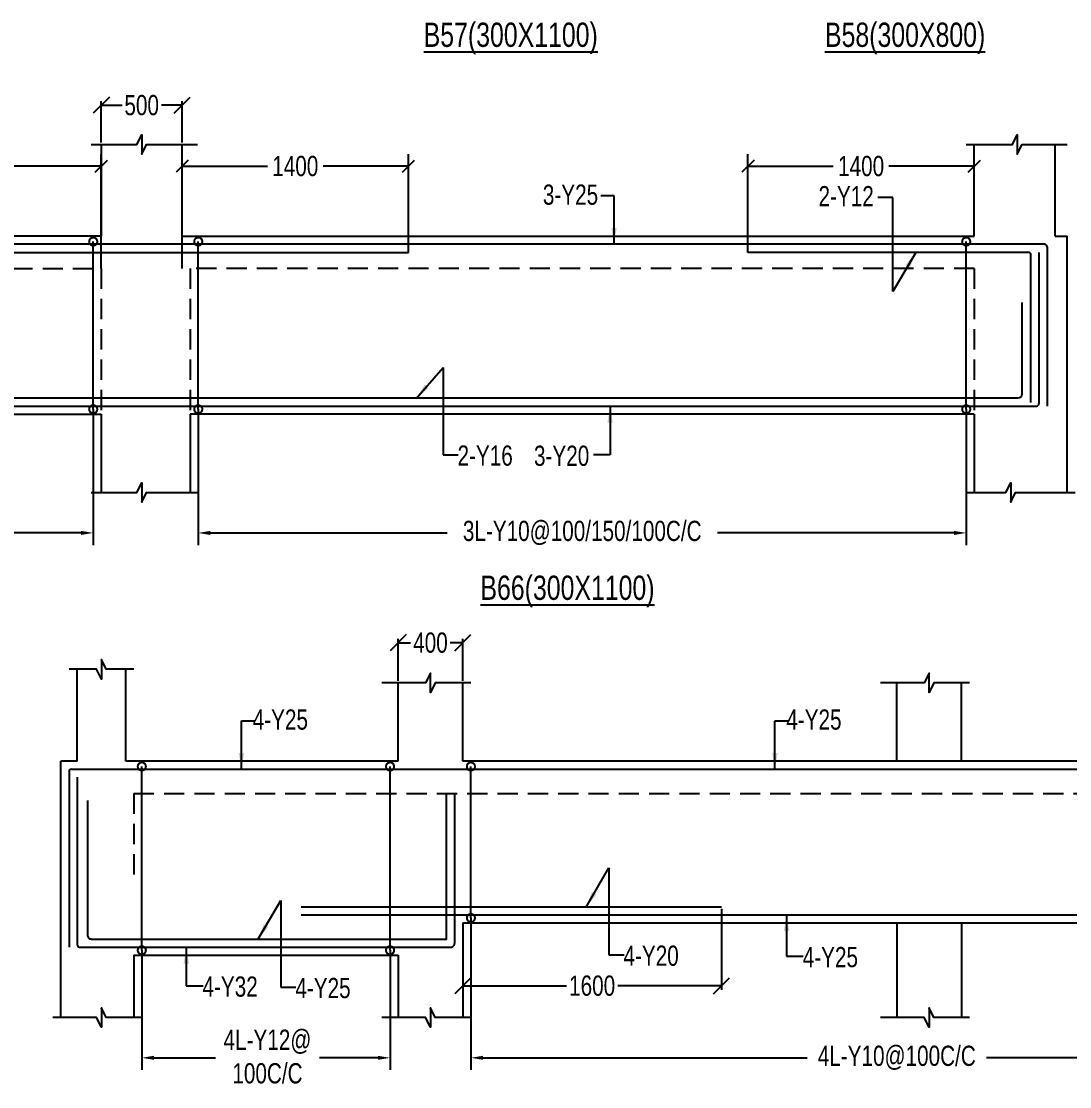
# Model space of a CAD drawing. Header units: millimetres. Extents: x 0 to 31744305, y -21599035 to 0.
# Drawn here: x 31655919 to 31662404, y -21172715 to -21166127 of the extents above; entities that cross this region are included whole.
import ezdxf

# ---------------------------------------------------------------- set-up
doc = ezdxf.new("R2010")
doc.units = ezdxf.units.MM
doc.header["$LTSCALE"] = 1000
doc.header["$MEASUREMENT"] = 0
doc.header["$PDMODE"] = 3
for name, pattern in [('CONTINOUS', [0]), ('CONTINU', [0]), ('HIDDEN', [0.375, 0.25, -0.125])]:
    doc.linetypes.add(name, pattern=pattern)
for name, color, linetype in [('-S-ARROW', 253, 'Continuous'), ('-S-MISC', 8, 'Continuous'), ('-S-STIRRUPS DIM', 6, 'Continuous'), ('-S-STIRUP', 11, 'Continuous'), ('-STR-BEAM', 7, 'CONTINU'), ('-STR-COLUMN', 5, 'HIDDEN'), ('-STR-REINF', 3, 'Continuous'), ('-STR-RF-DIM', 8, 'CONTINOUS'), ('-STR-TEXT', 6, 'Continuous'), ('S-DIM', 7, 'Continuous'), ('SEC TEXT', 9, 'Continuous'), ('SLAB LINE', 254, 'HIDDEN')]:
    doc.layers.add(name, color=color, linetype=linetype)
doc.styles.add('BEAM-LS', font='romans.shx', dxfattribs={"width": 0.8})
doc.styles.add('SOBHA', font='swisscl.ttf')
doc.styles.add('sobha.sed', font='swisscl.ttf')
doc.dimstyles.new('S-50', dxfattribs={"dimscale": 50, "dimtxt": 2.5, "dimasz": 2, "dimexe": 0.5, "dimexo": 0.25, "dimgap": 0.25, "dimtad": 0, "dimdec": 0, "dimrnd": 0.0005, "dimzin": 0, "dimdsep": 46, "dimtxsty": 'sobha.sed', "dimblk": 'OBLIQUE', "dimcen": 0.09, "dimclrd": 8, "dimclre": 8, "dimclrt": 6, "dimadec": 0, "dimazin": 0, "dimtfac": 1, "dimtdec": 0, "dimtofl": 0, "dimtmove": 2, "dimatfit": 3, "dimfxl": 0.18, "dimtolj": 1, "dimtzin": 0, "dimlwd": -1, "dimlwe": -1, "dimarcsym": 0})
doc.dimstyles.new('S-DIM50', dxfattribs={"dimscale": 50, "dimtxt": 2.5, "dimasz": 1.5, "dimexe": 1.5, "dimexo": 1, "dimgap": 0.5, "dimtad": 0, "dimdec": 0, "dimzin": 0, "dimdsep": 46, "dimtxsty": 'SOBHA', "dimcen": 0.09, "dimclrd": 256, "dimclre": 256, "dimclrt": 6, "dimadec": 5, "dimazin": 0, "dimtfac": 1, "dimtdec": 0, "dimtofl": 0, "dimtmove": 0, "dimatfit": 3, "dimfxl": 0.18, "dimtolj": 1, "dimtzin": 0, "dimlwd": -1, "dimlwe": -1, "dimarcsym": 0})
doc.dimstyles.new('STIRUP', dxfattribs={"dimscale": 50, "dimtxt": 2.5, "dimasz": 2.2, "dimexe": 0, "dimexo": 0, "dimgap": 0.5, "dimtad": 0, "dimdec": 0, "dimzin": 0, "dimdsep": 46, "dimtxsty": 'BEAM-LS', "dimblk": 'DOTSMALL', "dimcen": 0.09, "dimclrd": 256, "dimclre": 256, "dimclrt": 256, "dimadec": 5, "dimazin": 0, "dimtfac": 1, "dimtdec": 0, "dimtofl": 0, "dimtmove": 0, "dimatfit": 3, "dimldrblk": 'DOTSMALL', "dimfxl": 0, "dimfxlon": 1, "dimtolj": 1, "dimtzin": 0, "dimlwd": -1, "dimlwe": -1, "dimarcsym": 0})

# ---------------------------------------------------------------- blocks, each defined once
blk = doc.blocks.new('*D90')
at = {"layer": '-STR-RF-DIM', "transparency": 16777216}
for p, q in [((31656664.7, -21171871.6), (31656664.7, -21172611.5)), ((31658200.2, -21171871.6), (31658200.2, -21172611.5)), ((31656739.7, -21172536.5), (31657120.4, -21172536.5)), ((31658125.2, -21172536.5), (31657763.4, -21172536.5))]:
    blk.add_line(p, q, dxfattribs=at)
for points in [[(31656739.7, -21172524), (31656739.7, -21172549), (31656664.7, -21172536.5)], [(31658125.2, -21172524), (31658125.2, -21172549), (31658200.2, -21172536.5)]]:
    blk.add_solid(points, dxfattribs=at)
at = {"layer": 'Defpoints', "color": 0, "transparency": 16777216}
for p in [(31656664.7, -21171871.6, 178586.6), (31658200.2, -21171871.6, 178586.6), (31656664.7, -21172536.5)]:
    blk.add_point(p, dxfattribs=at)
at = {"layer": '-STR-RF-DIM', "color": 6, "transparency": 16777216, "char_height": 125, "attachment_point": 5, "style": 'SOBHA'}
for s, insert in [('\\A1;4L-Y12@', (31657441.9, -21172437.3)), ('\\A1;100C/C', (31657441.9, -21172633))]:
    blk.add_mtext(s, dxfattribs=dict(at, insert=insert))
blk = doc.blocks.new('_OBLIQUE')
at = {"color": 0, "linetype": 'ByBlock'}
blk.add_line((-0.5, -0.5), (0.5, 0.5), dxfattribs=at)
blk = doc.blocks.new('_DotSmall')
at = {"color": 0, "linetype": 'ByBlock', "const_width": 0.5}
blk.add_lwpolyline([(-0.0625, 0, 1), (0.0625, 0, 1)], format="xyb", close=True, dxfattribs=at)
blk = doc.blocks.new('*D91')
at = {"layer": '-S-STIRUP', "ltscale": 100, "transparency": 16777216}
blk.add_line((31656664.7, -21171871.6), (31656664.7, -21170734.9), dxfattribs=at)
at = {"layer": 'Defpoints', "color": 0, "linetype": 'CONTINU', "ltscale": 100, "transparency": 16777216}
for p in [(31656664.7, -21170734.9), (31656664.7, -21170734.9), (31656664.7, -21171871.6)]:
    blk.add_point(p, dxfattribs=at)
at = {"layer": '-S-STIRUP', "linetype": 'CONTINU', "ltscale": 100, "transparency": 16777216, "xscale": 100, "yscale": 100, "zscale": 100}
for p, rotation in [((31656664.7, -21170734.9), 90), ((31656664.7, -21171871.6), 270)]:
    blk.add_blockref('_DotSmall', p, dxfattribs=dict(at, rotation=rotation))
blk = doc.blocks.new('*D92')
at = {"layer": '-S-STIRUP', "ltscale": 100, "transparency": 16777216}
blk.add_line((31658200.2, -21171871.6), (31658200.2, -21170734.9), dxfattribs=at)
at = {"layer": 'Defpoints', "color": 0, "linetype": 'CONTINU', "ltscale": 100, "transparency": 16777216}
for p in [(31658200.2, -21170734.9), (31658200.2, -21170734.9), (31658200.2, -21171871.6)]:
    blk.add_point(p, dxfattribs=at)
at = {"layer": '-S-STIRUP', "linetype": 'CONTINU', "ltscale": 100, "transparency": 16777216, "xscale": 100, "yscale": 100, "zscale": 100}
for p, rotation in [((31658200.2, -21170734.9), 90), ((31658200.2, -21171871.6), 270)]:
    blk.add_blockref('_DotSmall', p, dxfattribs=dict(at, rotation=rotation))
blk = doc.blocks.new('*D93')
at = {"layer": '-STR-RF-DIM', "transparency": 16777216}
for p, q in [((31658700.2, -21171671.6), (31658700.2, -21172611.5)), ((31664534.5, -21171671.6), (31664534.5, -21172611.5)), ((31658775.2, -21172536.5), (31660780.5, -21172536.5)), ((31664459.5, -21172536.5), (31661888.6, -21172536.5))]:
    blk.add_line(p, q, dxfattribs=at)
for points in [[(31658775.2, -21172524), (31658775.2, -21172549), (31658700.2, -21172536.5)], [(31664459.5, -21172524), (31664459.5, -21172549), (31664534.5, -21172536.5)]]:
    blk.add_solid(points, dxfattribs=at)
at = {"layer": 'Defpoints', "color": 0, "transparency": 16777216}
for p in [(31658700.2, -21171671.6, 178586.6), (31664534.5, -21171671.6, 178586.6), (31664534.5, -21172536.5)]:
    blk.add_point(p, dxfattribs=at)
at = {"layer": '-STR-RF-DIM', "color": 6, "transparency": 16777216, "insert": (31661334.5, -21172536.5), "char_height": 125, "attachment_point": 5, "style": 'SOBHA'}
blk.add_mtext('\\A1;4L-Y10@100C/C', dxfattribs=at)
blk = doc.blocks.new('*D94')
at = {"layer": '-S-STIRUP', "ltscale": 100, "transparency": 16777216}
blk.add_line((31658700.2, -21171671.6), (31658700.2, -21170734.9), dxfattribs=at)
at = {"layer": 'Defpoints', "color": 0, "linetype": 'CONTINU', "ltscale": 100, "transparency": 16777216}
for p in [(31658700.2, -21170734.9), (31658700.2, -21170734.9), (31658700.2, -21171671.6)]:
    blk.add_point(p, dxfattribs=at)
at = {"layer": '-S-STIRUP', "linetype": 'CONTINU', "ltscale": 100, "transparency": 16777216, "xscale": 100, "yscale": 100, "zscale": 100}
for p, rotation in [((31658700.2, -21170734.9), 90), ((31658700.2, -21171671.6), 270)]:
    blk.add_blockref('_DotSmall', p, dxfattribs=dict(at, rotation=rotation))
blk = doc.blocks.new('*D423')
at = {"color": 8, "transparency": 16777216}
for p, q in [((31660250.2, -21171614.4), (31660250.2, -21172116.1)), ((31658650.2, -21171714.4), (31658650.2, -21172116.1)), ((31658650.2, -21172091.1), (31659290.8, -21172091.1)), ((31660250.2, -21172091.1), (31659609.6, -21172091.1))]:
    blk.add_line(p, q, dxfattribs=at)
at = {"layer": 'Defpoints', "color": 0, "transparency": 16777216}
for p in [(31660250.2, -21171601.9, 0), (31658650.2, -21171701.9, 0), (31660250.2, -21172091.1)]:
    blk.add_point(p, dxfattribs=at)
at = {"color": 8, "transparency": 16777216, "xscale": 100, "yscale": 100, "zscale": 100, "rotation": 180}
blk.add_blockref('_OBLIQUE', (31658650.2, -21172091.1), dxfattribs=at)
at = {"color": 8, "transparency": 16777216, "xscale": 100, "yscale": 100, "zscale": 100}
blk.add_blockref('_OBLIQUE', (31660250.2, -21172091.1), dxfattribs=at)
at = {"color": 6, "transparency": 16777216, "insert": (31659450.2, -21172091.1), "char_height": 125, "attachment_point": 5, "style": 'sobha.sed'}
blk.add_mtext('\\A1;1600', dxfattribs=at)
blk = doc.blocks.new('*D682')
at = {"layer": '-S-STIRRUPS DIM', "color": 251, "transparency": 16777216}
for p, q in [((31660414, -21167555.8), (31660414, -21166947.4)), ((31661814, -21167455.8), (31661814, -21166947.4))]:
    blk.add_line(p, q, dxfattribs=at)
at = {"layer": '-S-STIRRUPS DIM', "color": 8, "transparency": 16777216}
for p, q in [((31660414, -21167022.4), (31660942.1, -21167022.4)), ((31661814, -21167022.4), (31661285.9, -21167022.4))]:
    blk.add_line(p, q, dxfattribs=at)
at = {"layer": 'Defpoints', "color": 0, "transparency": 16777216}
for p in [(31660414, -21167022.4), (31661814, -21167455.8, 0), (31660414, -21167555.8, 0)]:
    blk.add_point(p, dxfattribs=at)
at = {"layer": '-S-STIRRUPS DIM', "color": 8, "transparency": 16777216, "xscale": 75, "yscale": 75, "zscale": 75, "rotation": 180}
blk.add_blockref('_OBLIQUE', (31660414, -21167022.4), dxfattribs=at)
at = {"layer": '-S-STIRRUPS DIM', "color": 8, "transparency": 16777216, "xscale": 75, "yscale": 75, "zscale": 75}
blk.add_blockref('_OBLIQUE', (31661814, -21167022.4), dxfattribs=at)
at = {"layer": '-S-STIRRUPS DIM', "color": 6, "transparency": 16777216, "insert": (31661114, -21167022.4), "char_height": 125, "attachment_point": 5, "style": 'sobha.sed'}
blk.add_mtext('\\A1;1400', dxfattribs=at)
blk = doc.blocks.new('*D670')
at = {"layer": '-STR-RF-DIM', "transparency": 16777216}
for p, q in [((31657013.9, -21168525.5), (31657013.9, -21169365.5)), ((31661764, -21168525.5), (31661764, -21169365.5)), ((31657088.9, -21169290.5), (31658552.8, -21169290.5)), ((31661689, -21169290.5), (31660225, -21169290.5))]:
    blk.add_line(p, q, dxfattribs=at)
for points in [[(31657088.9, -21169278), (31657088.9, -21169303), (31657013.9, -21169290.5)], [(31661689, -21169278), (31661689, -21169303), (31661764, -21169290.5)]]:
    blk.add_solid(points, dxfattribs=at)
at = {"layer": 'Defpoints', "color": 0, "transparency": 16777216}
for p in [(31657013.9, -21168525.5, 178586.6), (31661764, -21168525.5, 178586.6), (31661764, -21169290.5)]:
    blk.add_point(p, dxfattribs=at)
at = {"layer": '-STR-RF-DIM', "color": 6, "transparency": 16777216, "insert": (31659388.9, -21169290.5), "char_height": 125, "attachment_point": 5, "style": 'SOBHA'}
blk.add_mtext('\\A1;3L-Y10@100/150/100C/C', dxfattribs=at)
blk = doc.blocks.new('*D671')
at = {"layer": '-S-STIRUP', "ltscale": 100, "transparency": 16777216}
blk.add_line((31657013.9, -21168525.5), (31657013.9, -21167488.8), dxfattribs=at)
at = {"layer": 'Defpoints', "color": 0, "linetype": 'CONTINU', "ltscale": 100, "transparency": 16777216}
for p in [(31657013.9, -21167488.8), (31657013.9, -21167488.8), (31657013.9, -21168525.5)]:
    blk.add_point(p, dxfattribs=at)
at = {"layer": '-S-STIRUP', "linetype": 'CONTINU', "ltscale": 100, "transparency": 16777216, "xscale": 100, "yscale": 100, "zscale": 100}
for p, rotation in [((31657013.9, -21167488.8), 90), ((31657013.9, -21168525.5), 270)]:
    blk.add_blockref('_DotSmall', p, dxfattribs=dict(at, rotation=rotation))
blk = doc.blocks.new('*D672')
at = {"layer": '-S-STIRUP', "ltscale": 100, "transparency": 16777216}
blk.add_line((31661764, -21168525.5), (31661764, -21167488.8), dxfattribs=at)
at = {"layer": 'Defpoints', "color": 0, "linetype": 'CONTINU', "ltscale": 100, "transparency": 16777216}
for p in [(31661764, -21167488.8), (31661764, -21167488.8), (31661764, -21168525.5)]:
    blk.add_point(p, dxfattribs=at)
at = {"layer": '-S-STIRUP', "linetype": 'CONTINU', "ltscale": 100, "transparency": 16777216, "xscale": 100, "yscale": 100, "zscale": 100}
for p, rotation in [((31661764, -21167488.8), 90), ((31661764, -21168525.5), 270)]:
    blk.add_blockref('_DotSmall', p, dxfattribs=dict(at, rotation=rotation))
blk = doc.blocks.new('*D673')
at = {"layer": '-S-STIRUP', "ltscale": 100, "transparency": 16777216}
blk.add_line((31656364.1, -21168525.5), (31656364.1, -21167488.8), dxfattribs=at)
at = {"layer": 'Defpoints', "color": 0, "linetype": 'CONTINU', "ltscale": 100, "transparency": 16777216}
for p in [(31656364.1, -21167488.8), (31656364.1, -21167488.8), (31656364.1, -21168525.5)]:
    blk.add_point(p, dxfattribs=at)
at = {"layer": '-S-STIRUP', "linetype": 'CONTINU', "ltscale": 100, "transparency": 16777216, "xscale": 100, "yscale": 100, "zscale": 100}
for p, rotation in [((31656364.1, -21167488.8), 90), ((31656364.1, -21168525.5), 270)]:
    blk.add_blockref('_DotSmall', p, dxfattribs=dict(at, rotation=rotation))
blk = doc.blocks.new('*D674')
at = {"layer": '-STR-RF-DIM', "transparency": 16777216}
for p, q in [((31649913.8, -21168525.5), (31649913.8, -21169365.5)), ((31656364.1, -21168525.5), (31656364.1, -21169365.5)), ((31649988.8, -21169290.5), (31652547.2, -21169290.5)), ((31656289.1, -21169290.5), (31654219.3, -21169290.5))]:
    blk.add_line(p, q, dxfattribs=at)
for points in [[(31649988.8, -21169278), (31649988.8, -21169303), (31649913.8, -21169290.5)], [(31656289.1, -21169278), (31656289.1, -21169303), (31656364.1, -21169290.5)]]:
    blk.add_solid(points, dxfattribs=at)
at = {"layer": 'Defpoints', "color": 0, "transparency": 16777216}
for p in [(31649913.8, -21168525.5, 178586.6), (31656364.1, -21168525.5, 178586.6), (31649913.8, -21169290.5)]:
    blk.add_point(p, dxfattribs=at)
at = {"layer": '-STR-RF-DIM', "color": 6, "transparency": 16777216, "insert": (31653383.2, -21169290.5), "char_height": 125, "attachment_point": 5, "style": 'SOBHA'}
blk.add_mtext('\\A1;3L-Y10@100/125/100C/C', dxfattribs=at)
blk = doc.blocks.new('*D668')
at = {"layer": '-S-STIRRUPS DIM', "color": 251, "transparency": 16777216}
for p, q in [((31654614, -21167555.8), (31654614, -21166947.4)), ((31656414, -21167655.8), (31656414, -21166947.4))]:
    blk.add_line(p, q, dxfattribs=at)
at = {"layer": '-S-STIRRUPS DIM', "color": 8, "transparency": 16777216}
for p, q in [((31654614, -21167022.4), (31655342.1, -21167022.4)), ((31656414, -21167022.4), (31655685.9, -21167022.4))]:
    blk.add_line(p, q, dxfattribs=at)
at = {"layer": 'Defpoints', "color": 0, "transparency": 16777216}
for p in [(31656414, -21167022.4), (31654614, -21167555.8), (31656414, -21167655.8, 0)]:
    blk.add_point(p, dxfattribs=at)
at = {"layer": '-S-STIRRUPS DIM', "color": 8, "transparency": 16777216, "xscale": 75, "yscale": 75, "zscale": 75, "rotation": 180}
blk.add_blockref('_OBLIQUE', (31654614, -21167022.4), dxfattribs=at)
at = {"layer": '-S-STIRRUPS DIM', "color": 8, "transparency": 16777216, "xscale": 75, "yscale": 75, "zscale": 75}
blk.add_blockref('_OBLIQUE', (31656414, -21167022.4), dxfattribs=at)
at = {"layer": '-S-STIRRUPS DIM', "color": 6, "transparency": 16777216, "insert": (31655514, -21167022.4), "char_height": 125, "attachment_point": 5, "style": 'sobha.sed'}
blk.add_mtext('\\A1;1800', dxfattribs=at)
blk = doc.blocks.new('*D669')
at = {"layer": '-S-STIRRUPS DIM', "color": 251, "transparency": 16777216}
for p, q in [((31656914, -21167655.8), (31656914, -21166947.4)), ((31658314, -21167555.8), (31658314, -21166947.4))]:
    blk.add_line(p, q, dxfattribs=at)
at = {"layer": '-S-STIRRUPS DIM', "color": 8, "transparency": 16777216}
for p, q in [((31656914, -21167022.4), (31657442.1, -21167022.4)), ((31658314, -21167022.4), (31657785.9, -21167022.4))]:
    blk.add_line(p, q, dxfattribs=at)
at = {"layer": 'Defpoints', "color": 0, "transparency": 16777216}
for p in [(31656914, -21167022.4), (31658314, -21167555.8), (31656914, -21167655.8, 0)]:
    blk.add_point(p, dxfattribs=at)
at = {"layer": '-S-STIRRUPS DIM', "color": 8, "transparency": 16777216, "xscale": 75, "yscale": 75, "zscale": 75, "rotation": 180}
blk.add_blockref('_OBLIQUE', (31656914, -21167022.4), dxfattribs=at)
at = {"layer": '-S-STIRRUPS DIM', "color": 8, "transparency": 16777216, "xscale": 75, "yscale": 75, "zscale": 75}
blk.add_blockref('_OBLIQUE', (31658314, -21167022.4), dxfattribs=at)
at = {"layer": '-S-STIRRUPS DIM', "color": 6, "transparency": 16777216, "insert": (31657614, -21167022.4), "char_height": 125, "attachment_point": 5, "style": 'sobha.sed'}
blk.add_mtext('\\A1;1400', dxfattribs=at)
blk = doc.blocks.new('*D1018')
at = {"layer": 'Defpoints', "color": 0, "transparency": 16777216}
for p in [(31656914, -21166645.7), (31656414, -21166887.6, 0), (31656914, -21166887.6, 0)]:
    blk.add_point(p, dxfattribs=at)
at = {"layer": 'S-DIM', "color": 8, "transparency": 16777216}
for p, q in [((31656414, -21166875.1), (31656414, -21166620.7)), ((31656414, -21166645.7), (31656542.3, -21166645.7)), ((31656914, -21166645.7), (31656785.7, -21166645.7)), ((31656914, -21166875.1), (31656914, -21166620.7))]:
    blk.add_line(p, q, dxfattribs=at)
at = {"layer": 'S-DIM', "color": 8, "transparency": 16777216, "xscale": 100, "yscale": 100, "zscale": 100, "rotation": 180}
blk.add_blockref('_OBLIQUE', (31656414, -21166645.7), dxfattribs=at)
at = {"layer": 'S-DIM', "color": 8, "transparency": 16777216, "xscale": 100, "yscale": 100, "zscale": 100}
blk.add_blockref('_OBLIQUE', (31656914, -21166645.7), dxfattribs=at)
at = {"layer": 'S-DIM', "color": 6, "transparency": 16777216, "insert": (31656664, -21166645.7), "char_height": 125, "attachment_point": 5, "style": 'sobha.sed'}
blk.add_mtext('\\A1;500', dxfattribs=at)
blk = doc.blocks.new('*D1019')
at = {"layer": 'Defpoints', "color": 0, "transparency": 16777216}
for p in [(31658650.2, -21169969.6), (31658250.2, -21170217.3, 0), (31658650.2, -21170217.3, 0)]:
    blk.add_point(p, dxfattribs=at)
at = {"layer": 'S-DIM', "color": 8, "transparency": 16777216}
for p, q in [((31658250.2, -21170204.8), (31658250.2, -21169944.6)), ((31658650.2, -21170204.8), (31658650.2, -21169944.6)), ((31658250.2, -21169969.6), (31658327.7, -21169969.6)), ((31658650.2, -21169969.6), (31658572.7, -21169969.6))]:
    blk.add_line(p, q, dxfattribs=at)
at = {"layer": 'S-DIM', "color": 8, "transparency": 16777216, "xscale": 100, "yscale": 100, "zscale": 100, "rotation": 180}
blk.add_blockref('_OBLIQUE', (31658250.2, -21169969.6), dxfattribs=at)
at = {"layer": 'S-DIM', "color": 8, "transparency": 16777216, "xscale": 100, "yscale": 100, "zscale": 100}
blk.add_blockref('_OBLIQUE', (31658650.2, -21169969.6), dxfattribs=at)
at = {"layer": 'S-DIM', "color": 6, "transparency": 16777216, "insert": (31658450.2, -21169969.6), "char_height": 125, "attachment_point": 5, "style": 'sobha.sed'}
blk.add_mtext('\\A1;400', dxfattribs=at)

msp = doc.modelspace()

# ---------------------------------------------------------------- linework, layer by layer
at = {"layer": '-S-MISC', "linetype": 'ByBlock', "ltscale": 1000, "elevation": 0}
for points in [[(31656351.4, -21166887.6), (31656634.1, -21166887.6), (31656664, -21166828), (31656664, -21166948.1), (31656693.9, -21166887.6), (31657009.9, -21166887.6)], [(31661764.1, -21166887.6), (31662050, -21166887.6), (31662079.9, -21166828), (31662079.9, -21166948.1), (31662109.7, -21166887.6), (31662388.9, -21166887.6)], [(31656351.4, -21169040.4), (31656634.1, -21169040.4), (31656664, -21168980.7), (31656664, -21169100.9), (31656693.8, -21169040.4), (31657009.9, -21169040.4)], [(31661764, -21169040.4), (31662009.2, -21169040), (31662039, -21168980.3), (31662039, -21169100.5), (31662068.9, -21169040), (31662438.9, -21169040.4)], [(31656614.7, -21170133.7), (31656444.7, -21170133.7), (31656414.8, -21170074), (31656414.8, -21170194.2), (31656384.9, -21170133.7), (31656214.9, -21170133.7)], [(31658700.2, -21170217.3), (31658480.1, -21170217.3), (31658450.3, -21170276.9), (31658450.3, -21170156.8), (31658420.4, -21170217.3), (31658150, -21170217.3)], [(31661784.5, -21170217.3), (31661564.5, -21170217.3), (31661534.6, -21170276.9), (31661534.6, -21170156.8), (31661504.8, -21170217.3), (31661234.4, -21170217.3)], [(31656664.7, -21172286.5), (31656444.7, -21172286.5), (31656414.8, -21172226.8), (31656414.8, -21172347), (31656384.9, -21172286.5), (31656114.6, -21172286.5)], [(31658700.2, -21172286.5), (31658480.1, -21172286.5), (31658450.3, -21172226.8), (31658450.3, -21172347), (31658420.4, -21172286.5), (31658150, -21172286.5)], [(31661784.5, -21172286.5), (31661564.5, -21172286.5), (31661534.6, -21172226.8), (31661534.6, -21172347), (31661504.8, -21172286.5), (31661234.4, -21172286.5)]]:
    msp.add_lwpolyline(points, dxfattribs=at)
at = {"layer": '-STR-BEAM'}
for p, q in [((31656414, -21167455.8, 0), (31649864, -21167455.8, 0)), ((31656914, -21167455.8, 0), (31661814, -21167455.8, 0)), ((31658250.2, -21170701.9, 0), (31656564.9, -21170701.9, 0)), ((31664584.5, -21170701.9, 0), (31658650.2, -21170701.9, 0))]:
    msp.add_line(p, q, dxfattribs=at)
at = {"layer": '-STR-BEAM', "elevation": 0}
for points in [[(31649864, -21168555.8), (31656414, -21168555.8)], [(31661814, -21168555.8), (31656963.9, -21168555.8)], [(31658650.2, -21171701.9), (31664584.5, -21171701.9)], [(31656614.7, -21171901.9), (31658250.2, -21171901.9)]]:
    msp.add_lwpolyline(points, dxfattribs=at)
at = {"layer": '-STR-COLUMN', "linetype": 'Continuous', "ltscale": 10}
for p, q in [((31656414, -21166887.6, 0), (31656414, -21167455.8, 0)), ((31656914, -21167455.8, 0), (31656914, -21166887.6, 0)), ((31661814, -21167455.8, 0), (31661814, -21166887.6, 0)), ((31662314, -21167455.8, 0), (31662314, -21166887.6, 0)), ((31662314, -21167455.8, 0), (31662388.9, -21167455.8, 0)), ((31662388.9, -21169040.4, 0), (31662388.9, -21167455.8, 0)), ((31656414, -21168555.8, 0), (31656414, -21169040.4, 0)), ((31656963.9, -21168555.8, 0), (31656963.9, -21169040.4, 0)), ((31661814, -21168555.8, 0), (31661814, -21169040.4, 0)), ((31656264.9, -21170701.9, 0), (31656264.9, -21170133.7, 0)), ((31656564.9, -21170701.9, 0), (31656564.9, -21170133.7, 0)), ((31658250.2, -21170701.9, 0), (31658250.2, -21170217.3, 0)), ((31658650.2, -21170701.9, 0), (31658650.2, -21170217.3, 0)), ((31661334.5, -21170701.9, 0), (31661334.5, -21170217.3, 0)), ((31661734.5, -21170701.9, 0), (31661734.5, -21170217.3, 0)), ((31656164.5, -21172286.5, 0), (31656164.5, -21170701.9, 0)), ((31656264.9, -21170701.9, 0), (31656164.5, -21170701.9, 0)), ((31658650.2, -21171701.9, 0), (31658650.2, -21172286.5, 0)), ((31661334.5, -21171701.9, 0), (31661334.5, -21172286.5, 0)), ((31661734.5, -21171701.9, 0), (31661734.5, -21172286.5, 0)), ((31656614.7, -21171901.9, 0), (31656614.7, -21172286.5, 0)), ((31658250.2, -21171901.9, 0), (31658250.2, -21172286.5, 0))]:
    msp.add_line(p, q, dxfattribs=at)
at = {"layer": '-STR-REINF', "ltscale": 10}
for p, q in [((31662249, -21167505.8, 0), (31644509, -21167505.8, 0)), ((31662214, -21167555.8, 0), (31662214, -21168490.8, 0)), ((31662264, -21167520.8, 0), (31662264, -21168506.5, 0)), ((31662109.3, -21168430.8, 0), (31662109.3, -21167865.9, 0)), ((31646302.3, -21168455.8, 0), (31662084.3, -21168455.8, 0)), ((31646247.3, -21168505.8, 0), (31662199, -21168505.8, 0)), ((31656214.8, -21170766.9, 0), (31656214.8, -21171852.5, 0)), ((31656229.8, -21170751.9, 0), (31668434.7, -21170751.9, 0)), ((31656264.8, -21170801.9, 0), (31656264.8, -21171836.9, 0))]:
    msp.add_line(p, q, dxfattribs=at)
at = {"layer": '-STR-REINF', "ltscale": 10, "elevation": 0}
for points in [[(31654614, -21167555.8), (31658314, -21167555.8)], [(31657650.2, -21171601.9), (31660250.2, -21171601.9)], [(31657650.2, -21171651.9), (31668434.7, -21171651.9)]]:
    msp.add_lwpolyline(points, dxfattribs=at)
for points in [[(31662164, -21168484.4), (31662164, -21167570.8, 0.414214), (31662149, -21167555.8), (31660414, -21167555.8)], [(31656279.8, -21171851.9), (31658575.2, -21171851.9, 0.414214), (31658600.2, -21171826.9), (31658600.2, -21170903.5)], [(31656328.5, -21170945), (31656328.5, -21171776.9, 0.414214), (31656353.5, -21171801.9), (31658550.2, -21171801.9), (31658550.2, -21170903.5)]]:
    msp.add_lwpolyline(points, format="xyb", dxfattribs=at)
at = {"layer": '-STR-REINF', "ltscale": 10}
for centre, start, end in [((31662249, -21167520.8, 0), 0, 90), ((31662199, -21168490.8, 0), 270, 0), ((31656229.8, -21170766.9, 0), 90, 180), ((31656279.8, -21171836.9, 0), 180, 270)]:
    msp.add_arc(centre, 15, start, end, dxfattribs=at)
at = {"layer": '-STR-REINF', "ltscale": 10, "extrusion": (1.66019e-09, 0, 1)}
msp.add_arc((31662084.3, -21168430.8, 0.1), 25, 270, 0, dxfattribs=at)
at = {"layer": 'SLAB LINE', "color": 8, "linetype": 'HIDDEN', "ltscale": 0.5}
for p, q in [((31649864, -21167655.8, 0), (31656414, -21167655.8, 0)), ((31656414, -21167655.8, 0), (31656414, -21168555.8, 0)), ((31661813.8, -21167655.8, 0), (31656964, -21167655.8, 0)), ((31656964, -21167655.8, 0), (31656964, -21168555.8, 0)), ((31661813.8, -21167655.8, 0), (31661813.8, -21168555.8, 0)), ((31656614.9, -21170901.9, 0), (31667834.5, -21170901.9, 0)), ((31656614.9, -21170901.9, 0), (31656614.9, -21171451.9, 0))]:
    msp.add_line(p, q, dxfattribs=at)

# ---------------------------------------------------------------- texts
at = {"layer": '-STR-TEXT', "color": 6, "style": 'SOBHA'}
for s, p in [('3-Y25', (31659145.6, -21167261, 0)), ('2-Y12', (31660850.4, -21167270.7, 0)), ('2-Y16', (31658617.6, -21168874.6, 0)), ('3-Y20', (31659090.5, -21168875.8, 0)), ('4-Y25', (31657350.7, -21170507, 0)), ('4-Y25', (31660651.1, -21170507, 0)), ('4-Y20', (31659644.1, -21171967.3, 0)), ('4-Y25', (31660752.8, -21171975.9, 0)), ('4-Y32', (31657039.9, -21172158.4, 0)), ('4-Y25', (31657614.6, -21172167.3, 0))]:
    msp.add_text(s, height=125, dxfattribs=at).set_placement(p)
at = {"layer": 'SEC TEXT', "color": 4, "linetype": 'ByBlock', "style": 'sobha.sed'}
for s, rotation, p in [('%%UB57(300X1100)', 0.01072, (31658408.2, -21166284.9, 0)), ('%%UB58(300X800)', 0.01072, (31660890.4, -21166284.9, 0)), ('%%UB66(300X1100)', 359.98928, (31658759.3, -21169704.5, 0))]:
    msp.add_text(s, height=150, rotation=rotation, dxfattribs=at).set_placement(p)

# ---------------------------------------------------------------- dimensions: what is measured, and where the dimension line sits
at = {"layer": '-S-STIRRUPS DIM'}
dim = msp.add_linear_dim(base=(31656414, -21167022.4, 0), p1=(31654614, -21167555.8, 0), p2=(31656414, -21167655.8, 0), dimstyle='S-DIM50', override={"dimscale": 1, "dimtxt": 125, "dimasz": 75, "dimexe": 75, "dimexo": 0, "dimgap": 25, "dimrnd": 5, "dimtxsty": 'sobha.sed', "dimblk1": 'OBLIQUE', "dimblk2": 'OBLIQUE', "dimsah": 1, "dimcen": 4.5, "dimclrd": 8, "dimclre": 251, "dimfxl": 75}, dxfattribs=at)
dim.commit()
dim.dimension.update_dxf_attribs({"geometry": '*D668', "text_midpoint": (31655514, -21167022.4, 0)})
for base, p1, p2, picture, middle in [((31656914, -21167022.4, 0), (31658314, -21167555.8, 0), (31656914, -21167655.8, 0), '*D669', (31657614, -21167022.4, 0)), ((31660414, -21167022.4, 0), (31661814, -21167455.8, 0), (31660414, -21167555.8, 0), '*D682', (31661114, -21167022.4, 0))]:
    dim = msp.add_linear_dim(base=base, p1=p1, p2=p2, angle=180, dimstyle='S-DIM50', override={"dimscale": 1, "dimtxt": 125, "dimasz": 75, "dimexe": 75, "dimexo": 0, "dimgap": 25, "dimrnd": 5, "dimtxsty": 'sobha.sed', "dimblk1": 'OBLIQUE', "dimblk2": 'OBLIQUE', "dimsah": 1, "dimcen": 4.5, "dimclrd": 8, "dimclre": 251, "dimfxl": 75}, dxfattribs=at)
    dim.commit()
    dim.dimension.update_dxf_attribs({"geometry": picture, "text_midpoint": middle})
at = {"layer": '-S-STIRUP', "linetype": 'CONTINU', "ltscale": 100}
for base, p1, p2, picture, middle in [((31656364.1, -21167488.8, 178586.6), (31656364.1, -21168525.5, 178586.6), (31656364.1, -21167488.8, 178586.6), '*D673', (31656364.1, -21168007.2, 178586.6)), ((31657013.9, -21167488.8, 178586.6), (31657013.9, -21168525.5, 178586.6), (31657013.9, -21167488.8, 178586.6), '*D671', (31657013.9, -21168007.2, 178586.6)), ((31661764, -21167488.8, 178586.6), (31661764, -21168525.5, 178586.6), (31661764, -21167488.8, 178586.6), '*D672', (31661764, -21168007.2, 178586.6)), ((31656664.7, -21170734.9, 178586.6), (31656664.7, -21171871.6, 178586.6), (31656664.7, -21170734.9, 178586.6), '*D91', (31656664.7, -21171303.2, 178586.6)), ((31658200.2, -21170734.9, 178586.6), (31658200.2, -21171871.6, 178586.6), (31658200.2, -21170734.9, 178586.6), '*D92', (31658200.2, -21171303.2, 178586.6)), ((31658700.2, -21170734.9, 178586.6), (31658700.2, -21171671.6, 178586.6), (31658700.2, -21170734.9, 178586.6), '*D94', (31658700.2, -21171203.2, 178586.6))]:
    dim = msp.add_linear_dim(base=base, p1=p1, p2=p2, angle=90, text=' ', dimstyle='STIRUP', override={"dimasz": 2}, dxfattribs=at)
    dim.commit()
    dim.dimension.update_dxf_attribs({"geometry": picture, "text_midpoint": middle})
at = {"layer": '-STR-RF-DIM'}
for base, p1, p2, text, picture, middle in [((31649913.8, -21169290.5, 0), (31656364.1, -21168525.5, 178586.6), (31649913.8, -21168525.5, 178586.6), '3L-Y10@100/125/100C/C', '*D674', (31653383.2, -21169290.5, 0)), ((31656664.7, -21172536.5, 0), (31658200.2, -21171871.6, 178586.6), (31656664.7, -21171871.6, 178586.6), '4L-Y12@\\X100C/C', '*D90', (31657441.9, -21172536.5, 0))]:
    dim = msp.add_linear_dim(base=base, p1=p1, p2=p2, angle=180, text=text, dimstyle='S-DIM50', override={"dimscale": 1, "dimtxt": 125, "dimasz": 75, "dimexe": 75, "dimexo": 0, "dimgap": 25, "dimsah": 1, "dimcen": 4.5, "dimfxl": 75}, dxfattribs=at)
    dim.commit()
    dim.dimension.update_dxf_attribs({"geometry": picture, "text_midpoint": middle, "dimtype": 160})
for base, p1, p2, text, picture, middle in [((31661764, -21169290.5, 0), (31657013.9, -21168525.5, 178586.6), (31661764, -21168525.5, 178586.6), '3L-Y10@100/150/100C/C', '*D670', (31659388.9, -21169290.5, 0)), ((31664534.5, -21172536.5, 0), (31658700.2, -21171671.6, 178586.6), (31664534.5, -21171671.6, 178586.6), '4L-Y10@100C/C', '*D93', (31661334.5, -21172536.5, 0))]:
    dim = msp.add_linear_dim(base=base, p1=p1, p2=p2, text=text, dimstyle='S-DIM50', override={"dimscale": 1, "dimtxt": 125, "dimasz": 75, "dimexe": 75, "dimexo": 0, "dimgap": 25, "dimsah": 1, "dimcen": 4.5, "dimfxl": 75}, dxfattribs=at)
    dim.commit()
    dim.dimension.update_dxf_attribs({"geometry": picture, "text_midpoint": middle, "dimtype": 160})
at = {"color": 1}
dim = msp.add_linear_dim(base=(31660250.2, -21172091.1), p1=(31658650.2, -21171701.9, 0), p2=(31660250.2, -21171601.9, 0), dimstyle='S-50', override={"dimclrd": 8}, dxfattribs=at)
dim.commit()
dim.dimension.update_dxf_attribs({"geometry": '*D423', "text_midpoint": (31659450.2, -21172091.1)})
at = {"layer": 'S-DIM', "color": 1}
for base, p1, p2, picture, middle in [((31656914, -21166645.7), (31656414, -21166887.6, 0), (31656914, -21166887.6, 0), '*D1018', (31656664, -21166645.7)), ((31658650.2, -21169969.6), (31658250.2, -21170217.3, 0), (31658650.2, -21170217.3, 0), '*D1019', (31658450.2, -21169969.6))]:
    dim = msp.add_linear_dim(base=base, p1=p1, p2=p2, dimstyle='S-50', dxfattribs=at)
    dim.commit()
    dim.dimension.update_dxf_attribs({"geometry": picture, "text_midpoint": middle})

# ---------------------------------------------------------------- leaders
at = {"layer": '-S-ARROW'}
for points, override in [([(31659585.7, -21167505.8, 0), (31659585.7, -21167205.8, 0), (31659503.3, -21167205.8, 0)], {"dimasz": 2, "dimgap": 0.1, "dimtad": 0}), ([(31661453, -21167555.5, 0), (31661310.7, -21167797.7, 0), (31661310.7, -21167215.5, 0), (31661217.8, -21167215.5, 0)], {"dimgap": 0.1}), ([(31658362, -21168458.5, 0), (31658528.5, -21168266.6, 0), (31658528.5, -21168806.8, 0), (31658621.4, -21168806.8, 0)], {"dimgap": 0.1}), ([(31659561.1, -21168508.5, 0), (31659561.1, -21168808.5, 0), (31659457.7, -21168808.5, 0)], {"dimasz": 2, "dimgap": 0.1, "dimtad": 0}), ([(31657280.8, -21170751.9, 0), (31657280.8, -21170451.9, 0), (31657363.1, -21170451.9, 0)], {"dimasz": 2, "dimgap": 0.1, "dimtad": 0}), ([(31660581.1, -21170751.9, 0), (31660581.1, -21170451.9, 0), (31660663.5, -21170451.9, 0)], {"dimasz": 2, "dimgap": 0.1, "dimtad": 0}), ([(31659412.3, -21171604.9, 0), (31659554.5, -21171362.6, 0), (31659554.5, -21171899.4, 0), (31659647.5, -21171899.4, 0)], {"dimgap": 0.1}), ([(31657382.7, -21171804.9, 0), (31657525, -21171562.6, 0), (31657525, -21172099.4, 0), (31657617.9, -21172099.4, 0)], {"dimgap": 0.1}), ([(31660652.7, -21171651.9, 0), (31660652.7, -21171908.6, 0), (31660756.1, -21171908.6, 0)], {"dimasz": 2, "dimgap": 0.1, "dimtad": 0}), ([(31656939.8, -21171854.6, 0), (31656939.8, -21172091.1, 0), (31657043.3, -21172091.1, 0)], {"dimasz": 2, "dimgap": 0.1, "dimtad": 0})]:
    msp.add_leader(points, dimstyle='S-50', override=override, dxfattribs=at)

doc.saveas('drawing.dxf')
